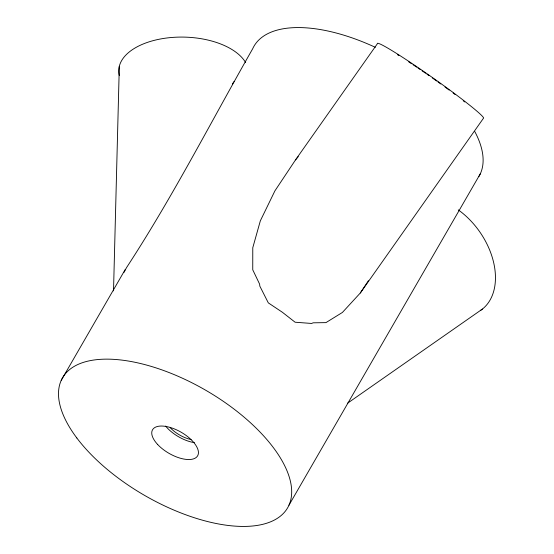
<?xml version="1.0" encoding="UTF-8"?>
<svg xmlns="http://www.w3.org/2000/svg" width="554" height="554" viewBox="0 0 554 554"><rect width="100%" height="100%" fill="white"/><g stroke="black" fill="none" stroke-linecap="round" stroke-linejoin="round"><path stroke-width="0.83" d="M113.522 290.898L119.311 66.328M124.02 272.36L126.541 267.596C172.668 197.058 210.963 121.894 252.666 48.78A129.968 60.815 30 0 1 375.342 47.319M61.224 380.356L125.336 269.313M288.953 505.22L480.387 173.644M360.308 292.99L483.635 117.995A64.984 3.843 35.2 0 0 428.879 75.053A64.984 3.843 35.2 0 0 377.35 43.773L295.511 159.905L274.916 190.86L260.338 220.824L252.776 247.749L252.749 269.798L259.618 284.14L259.819 286.099L268.316 302.879L282.408 312.283L295.102 322.22L311.563 323.453L313.19 322.816L325.932 322.629L342.407 312.449L360.308 292.99L368.403 280.726M232.382 83.903L234.065 81.583M295.511 159.905L298.253 156.657M347.337 403.367L482.402 309.07M458.283 209.883A64.984 43.891 55.1 0 1 480.422 310.517M474.854 131.665A129.968 60.815 30 0 1 478.843 176.601M191.082 439.571A21.661 10.138 30 0 1 170.175 427.653M194.406 442.646A26.031 12.181 30 0 1 165.618 426.068M397.564 54.735A58.433 3.456 35.2 0 1 398.887 55.552M408.741 61.875A58.433 3.456 35.2 0 1 411.587 63.752M413.042 64.714A58.433 3.456 35.2 0 1 416.726 67.186M418.048 68.08A58.433 3.456 35.2 0 1 420.077 69.458M422.127 70.857A58.433 3.456 35.2 0 1 425.583 73.239M426.975 74.201A58.433 3.456 35.2 0 1 429.038 75.642M432.501 78.072A58.433 3.456 35.2 0 1 436.677 81.029M438.062 82.02A58.433 3.456 35.2 0 1 440.783 83.973M444.994 87.02A58.433 3.456 35.2 0 1 449.156 90.073M453.124 93.03A58.433 3.456 35.2 0 1 455.284 94.651M463.255 100.773A58.433 3.456 35.2 0 1 464.73 101.936M119.325 75.448A64.984 34.937 1.5 0 1 169.614 37.672A64.984 34.937 1.5 0 1 245.671 62.63M76.847 438.006A129.968 60.815 30 0 0 278.586 517.498A129.968 60.815 30 0 0 169.836 372.856A129.968 60.815 30 0 0 76.847 438.006M157.682 444.523A26.031 12.181 30 0 0 197.272 456.351A26.031 12.181 30 0 0 170.32 427.494A26.031 12.181 30 0 0 157.682 444.523"/></g></svg>
